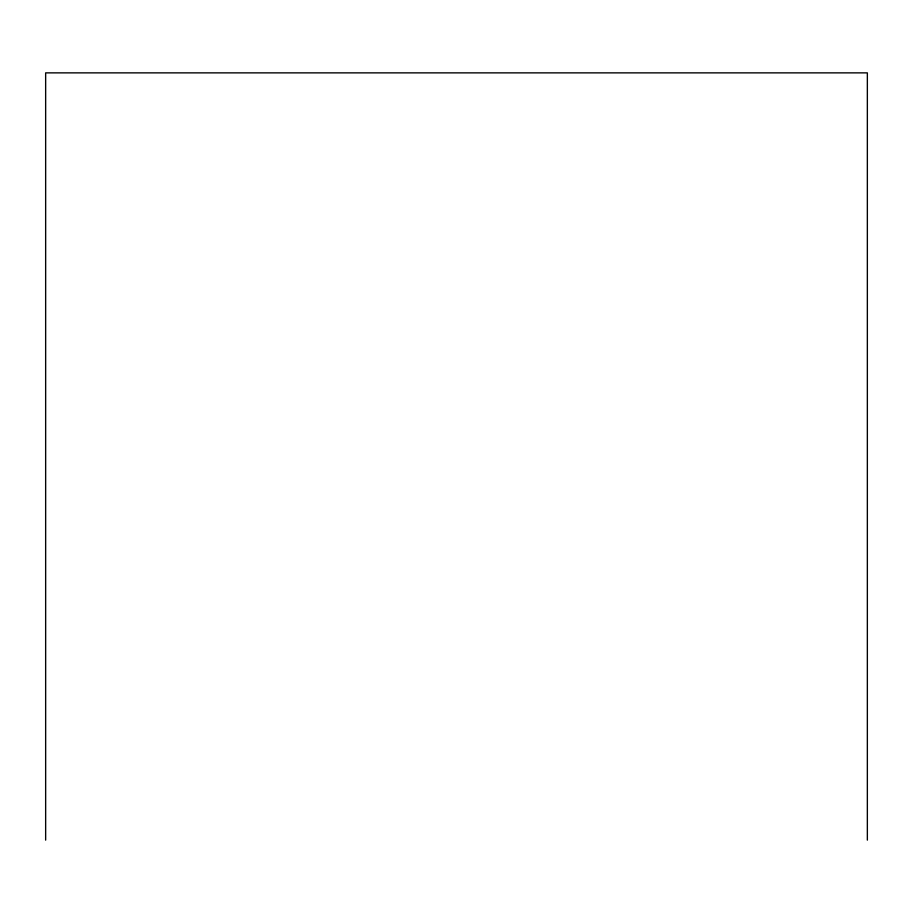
<?xml version="1.0" encoding="UTF-8"?>
<svg xmlns="http://www.w3.org/2000/svg" width="913" height="913" viewBox="0 0 913 913"><rect width="100%" height="100%" fill="white"/><g stroke="black" fill="none" stroke-linecap="round" stroke-linejoin="round"><path stroke-width="1.37" d="M867.35 840.131L867.35 72.869L45.65 72.869L45.65 840.131"/></g></svg>
